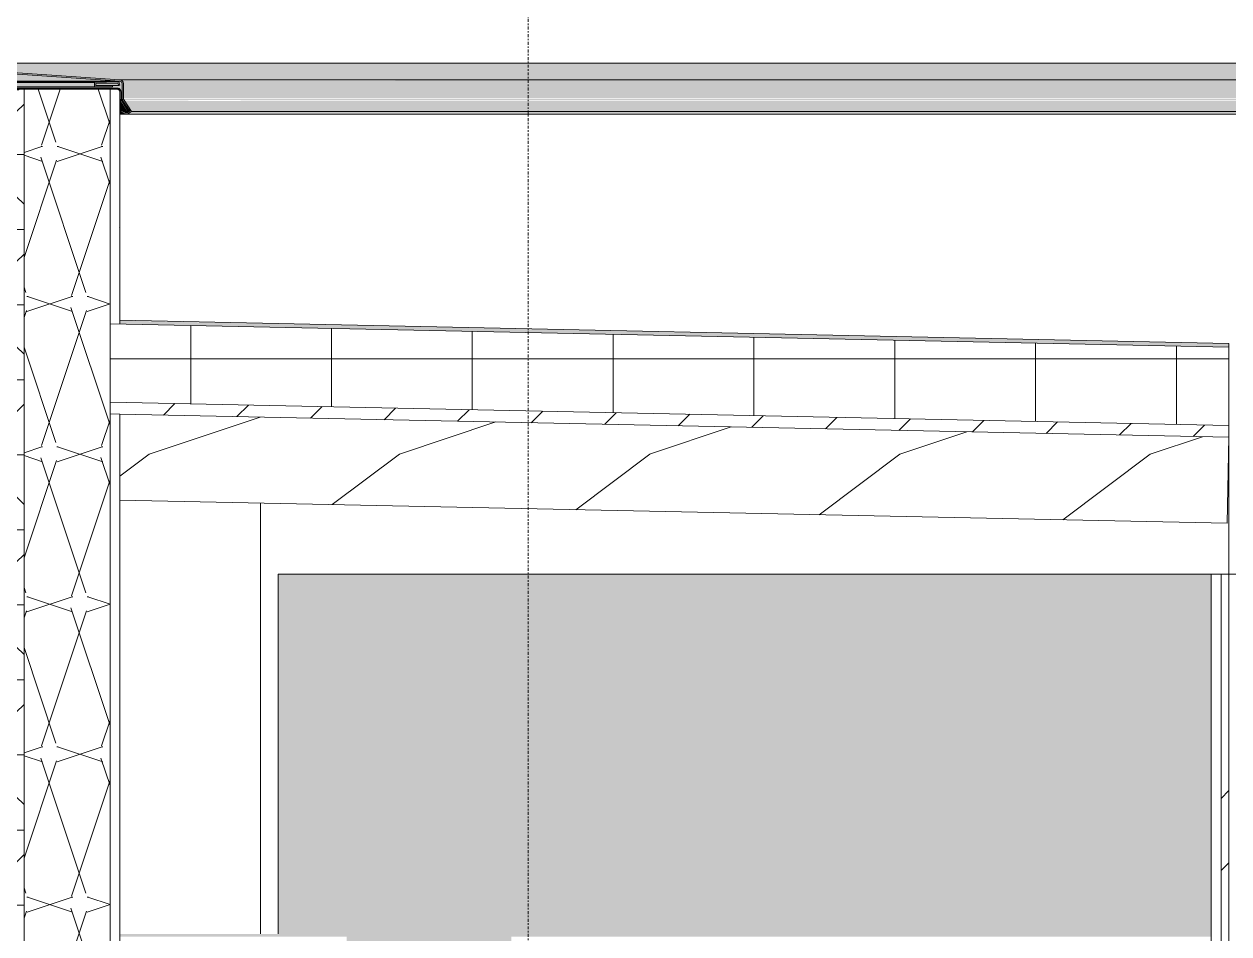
# Model space of a CAD drawing. Header units: inches. Extents: x 1718 to 6958, y -253 to 585.
# Drawn here: x 3404.2 to 3481.2, y 374 to 432.2 of the extents above; entities that cross this region are included whole.
import ezdxf

# ---------------------------------------------------------------- set-up
doc = ezdxf.new("R2010")
doc.units = ezdxf.units.IN
doc.header["$MEASUREMENT"] = 0
doc.linetypes.add('Dash Dot 3_16_', pattern=[0.3125, 0.1875, -0.0625, 0, -0.0625])
for name, color, linetype, lineweight in [('0-1', 7, 'Continuous', 5), ('0-2', 250, 'Continuous', 9), ('A-ANNO-SYMB-1', 150, 'Dash Dot 3_16_', 9), ('A-FLOR-5', 192, 'Continuous', 5), ('A-FLOR-6', 192, 'Continuous', 9), ('A-FLOR-MCUT', 51, 'Continuous', 13), ('A-FLOR-PATT-1', 252, 'Continuous', 9), ('A-ROOF-2', 132, 'Continuous', 9), ('A-WALL', 113, 'Continuous', 13), ('A-WALL-5', 7, 'Continuous', 13), ('A-WALL-7', 113, 'Continuous', 9), ('A-WALL-PATT-1', 252, 'Continuous', 9), ('I-WALL-1', 10, 'Continuous', 5), ('I-WALL-3', 250, 'Continuous', 9), ('S-BEAM-1', 57, 'Continuous', 9), ('S-BEAM-2', 250, 'Continuous', 9)]:
    doc.layers.add(name, color=color, linetype=linetype, lineweight=lineweight)
pattern_1 = [(0, (3261.815, 68.768), (30.72, 7.68), [1.267, -21.773, 1.267, -21.773, -122.88]), (0, (3261.815, 68.768), (30.72, 7.68), [-46.08, 1.267, -44.813, 1.267, -21.773, -53.76]), (0, (3261.815, 68.768), (30.72, 7.68), [-115.2, 1.267, -14.093, 1.267, -37.133]), (120, (3273.335, 72.608), (-22.01108, 22.7643), [1.267, -21.773, 1.267, -21.773, -122.88]), (120, (3273.335, 72.608), (-22.01108, 22.7643), [-46.08, 1.267, -44.813, 1.267, -21.773, -53.76]), (120, (3273.335, 72.608), (-22.01108, 22.7643), [-115.2, 1.267, -14.093, 1.267, -37.133]), (240, (3277.175, 87.968), (-8.70892, -30.4443), [1.267, -21.773, 1.267, -21.773, -122.88]), (240, (3277.175, 87.968), (-8.70892, -30.4443), [-46.08, 1.267, -44.813, 1.267, -21.773, -53.76]), (240, (3277.175, 87.968), (-8.70892, -30.4443), [-115.2, 1.267, -14.093, 1.267, -37.133])]
pattern_2 = [(0, (3261.815, 68.768), (0, 4.798), []), (315, (3261.815, 68.768), (4.798427, 0), [6.786, -6.786]), (45, (3261.815, 68.768), (4.798427, 0), [6.786, -6.786])]

# ---------------------------------------------------------------- blocks, each defined once
blk = doc.blocks.new('CTR - 1st Phase - Common Walls_rvt-1-BUILDING ELEVATION - COURTYARD - LOOKING WEST')
at = {"layer": 'A-WALL-PATT-1'}
h = blk.add_hatch(dxfattribs=at)
h.set_pattern_fill('FP_5', color=256, style=0, pattern_type=2)
h.set_pattern_definition(pattern_1)
h.paths.add_polyline_path([(3480.674, 268), (3480.674, 397), (3480.049, 397), (3480.049, 268)], flags=0)
h = blk.add_hatch(dxfattribs=at)
h.set_pattern_fill('FP_29', color=256, style=0, pattern_type=2)
h.set_pattern_definition([(45, (3261.815, 68.768), (-9.5035, 9.5035), []), (45, (3261.815, 83.168), (-9.5035, 9.5035), [])])
h.paths.add_polyline_path([(3481.174, 268), (3481.174, 397), (3480.674, 397), (3480.674, 268)], flags=0)
at = {"layer": 'I-WALL-1'}
blk.add_hatch(color=256, dxfattribs=at).paths.add_polyline_path([(3420.407, 268), (3455.524, 268), (3455.524, 356), (3480.049, 356), (3480.049, 373.075), (3435.324, 373.075), (3435.324, 373.825), (3480.049, 373.825), (3480.049, 397), (3420.407, 397), (3420.407, 373.825), (3424.789, 373.825), (3424.789, 373.075), (3420.407, 373.075), (3420.407, 287.686)], flags=0)
h = blk.add_hatch(color=256, dxfattribs=at)
h.paths.add_polyline_path([(3410.299, 268), (3420.407, 268), (3420.407, 373.075), (3410.299, 373.059), (3410.299, 271)], flags=0)
h.paths.add_polyline_path([(3410.299, 373.825), (3420.407, 373.825), (3420.407, 374), (3410.299, 374)], flags=0)
at = {"layer": 'A-WALL-5'}
blk.add_line((3480.674, 268), (3480.674, 397), dxfattribs=at)
at = {"layer": 'I-WALL-3'}
for p, q in [((3480.049, 397), (3420.407, 397)), ((3420.407, 397), (3420.407, 374)), ((3487.299, 397), (3480.049, 397)), ((3480.049, 397), (3480.049, 268))]:
    blk.add_line(p, q, dxfattribs=at)
blk = doc.blocks.new('LVL-Laminated Veneer Lumber - 4X6 S_ PINE - NO_ 1-2262213-BUILDING ELEVATION - COURTYARD - LOOKING WEST')
at = {"layer": 'S-BEAM-1'}
h = blk.add_hatch(dxfattribs=at)
h.set_pattern_fill('FP_7', color=256, style=0, pattern_type=2)
h.set_pattern_definition([(216.87, (3268.212, 84.761), (47.980943, 31.987086), [7.997, -71.971]), (206.565, (3277.808, 79.963), (-15.99371, -15.99413), [17.881, -17.881]), (198.435, (3277.808, 71.967), (-31.98674, -15.99388), [10.115, -40.461])])
h.paths.add_polyline_path([(3481.059, 400.254), (3481.173, 405.753), (3410.299, 407.229), (3410.299, 401.728), (3468.68, 400.512)], flags=0)
at = {"layer": 'S-BEAM-2'}
for p, q in [((3481.173, 405.753), (3481.059, 400.254)), ((3481.059, 400.254), (3410.299, 401.728))]:
    blk.add_line(p, q, dxfattribs=at)
blk = doc.blocks.new('CTR - 1st Phase - Structure_rvt-1-BUILDING ELEVATION - COURTYARD - LOOKING WEST')
at = {"layer": '0-2'}
blk.add_blockref('LVL-Laminated Veneer Lumber - 4X6 S_ PINE - NO_ 1-2262213-BUILDING ELEVATION - COURTYARD - LOOKING WEST', (0, 0), dxfattribs=at)
blk = doc.blocks.new('Basic Wall _ EXT - FIBER CEMENT - SMALL - 2_ XPS - ___-2145932-BUILDING ELEVATION - COURTYARD - LOOKING WEST')
at = {"layer": 'A-WALL-7'}
h = blk.add_hatch(color=256, dxfattribs=at)
h.paths.add_polyline_path([(3400.674, 424.539), (3400.674, 424.617), (3394.939, 424.617), (3394.939, 429.579), (3410.369, 428.484), (3410.423, 428.406), (3410.442, 428.262), (3410.448, 427.439), (3410.521, 427.439), (3410.478, 428.466), (3410.399, 428.551), (3410.293, 428.603), (3394.86, 429.663), (3394.86, 424.539)], flags=0)
h.paths.add_polyline_path([(3410.724, 426.415), (3410.959, 426.526), (3411.017, 426.596), (3410.561, 427.304), (3410.494, 427.261), (3410.923, 426.596), (3410.732, 426.427), (3410.726, 426.418)], flags=0)
h.paths.add_polyline_path([(3410.724, 426.415), (3410.561, 426.547), (3410.363, 426.643), (3410.363, 426.555), (3410.71, 426.418)], flags=0)
h.paths.add_polyline_path([(3410.729, 426.591), (3410.796, 426.632), (3410.407, 427.261), (3410.343, 427.222), (3410.726, 426.596)], flags=0)
h.paths.add_polyline_path([(3410.299, 427.394), (3410.374, 427.394), (3410.355, 427.873), (3410.299, 428.006), (3410.025, 428.079), (3408.952, 428.079), (3408.952, 428), (3410.299, 428), (3410.299, 427.439)], flags=0)
h.paths.add_polyline_path([(3402.914, 428), (3402.935, 428.056), (3402.858, 428.011), (3402.877, 428)], flags=0)
h.paths.add_polyline_path([(3401.42, 428), (3401.46, 428.925), (3401.534, 429.016), (3401.703, 428.992), (3402.807, 428.041), (3402.858, 428.101), (3401.703, 429.059), (3401.477, 429.074), (3401.341, 428.862), (3401.365, 428)], flags=0)
h.paths.add_polyline_path([(3409.822, 428.156), (3409.822, 428.235), (3408.748, 428.243), (3408.748, 428.365), (3410.185, 428.355), (3410.221, 428.243), (3410.293, 428.274), (3410.221, 428.466), (3408.67, 428.434), (3408.67, 428.156), (3409.674, 428.156)], flags=0)
for p, q in [((3410.301, 428.603), (3394.86, 429.663)), ((3394.86, 429.663), (3394.86, 424.539)), ((3394.939, 424.617), (3394.939, 429.579)), ((3394.939, 429.579), (3410.293, 428.524)), ((3401.703, 428.992), (3402.807, 428.041)), ((3402.858, 428.101), (3401.754, 429.051)), ((3401.341, 428.862), (3401.341, 427.628)), ((3401.42, 427.628), (3401.42, 428.862)), ((3410.232, 428.466), (3408.67, 428.443)), ((3408.67, 428.443), (3408.67, 428.156)), ((3408.67, 428.156), (3409.822, 428.156)), ((3408.748, 428.365), (3410.174, 428.386)), ((3408.748, 428.235), (3408.748, 428.365)), ((3409.822, 428.235), (3408.748, 428.235)), ((3409.822, 428.156), (3409.822, 428.235)), ((3410.174, 428.386), (3410.221, 428.243)), ((3410.221, 428.243), (3410.296, 428.267)), ((3410.296, 428.267), (3410.232, 428.466)), ((3410.442, 428.355), (3410.442, 427.439)), ((3410.521, 427.439), (3410.521, 428.355)), ((3401.304, 427.496), (3400.895, 426.836)), ((3400.962, 426.794), (3401.371, 427.454)), ((3403.847, 428.04), (3403.022, 428.04)), ((3403.022, 427.962), (3403.847, 427.962)), ((3403.847, 427.962), (3403.847, 428.04)), ((3410.124, 428.079), (3408.952, 428.079)), ((3408.952, 428.079), (3408.952, 428)), ((3408.952, 428), (3409.674, 428)), ((3409.674, 428), (3410.124, 428)), ((3410.295, 427.829), (3410.295, 427.394)), ((3410.374, 427.394), (3410.374, 427.829)), ((3400.895, 426.836), (3400.962, 426.794)), ((3410.363, 426.643), (3410.329, 426.572)), ((3410.343, 427.222), (3410.729, 426.591)), ((3410.635, 426.511), (3410.363, 426.643)), ((3410.796, 426.632), (3410.41, 427.263)), ((3410.494, 427.261), (3410.923, 426.596)), ((3411.033, 426.572), (3410.561, 427.304)), ((3410.729, 426.591), (3410.796, 426.632)), ((3410.923, 426.596), (3410.801, 426.52)), ((3410.329, 426.572), (3410.601, 426.44)), ((3410.843, 426.453), (3411.033, 426.572)), ((3394.86, 424.539), (3401.42, 424.539)), ((3401.42, 424.617), (3394.939, 424.617)), ((3401.42, 424.539), (3401.42, 424.617))]:
    blk.add_line(p, q, dxfattribs=at)
for centre, radius, start, end in [((3401.591, 428.862), 0.25, 49.27712, 180), ((3401.591, 428.862), 0.171, 49.27712, 180), ((3410.271, 428.355), 0.171, 0, 82.44565), ((3410.271, 428.355), 0.25, 0, 83.07047), ((3401.091, 427.628), 0.25, 328.2381, 0), ((3401.091, 427.628), 0.329, 328.2381, 0), ((3403.022, 428.29), 0.329, 229.27712, 270), ((3403.022, 428.29), 0.25, 229.27712, 270), ((3410.124, 427.829), 0.25, 0, 90), ((3410.124, 427.829), 0.171, 0, 90), ((3410.624, 427.394), 0.329, 180, 211.4324), ((3410.624, 427.394), 0.25, 180, 211.4324), ((3410.771, 427.439), 0.329, 180, 212.82601), ((3410.771, 427.439), 0.25, 180, 212.82601), ((3410.71, 426.665), 0.25, 244.17451, 302.01054), ((3410.71, 426.665), 0.171, 244.17451, 302.01054)]:
    blk.add_arc(centre, radius, start, end, dxfattribs=at)
blk = doc.blocks.new('Basic Wall _ EXT - FIBER CEMENT - SMALL - ___-2145933-BUILDING ELEVATION - COURTYARD - LOOKING WEST')
at = {"layer": 'A-WALL-7'}
h = blk.add_hatch(color=256, dxfattribs=at)
h.paths.add_polyline_path([(3410.293, 428.524), (3394.939, 429.579), (3394.939, 429.112), (3401.626, 429.07), (3401.793, 429.018), (3402.366, 428.524), (3410.025, 428.524)], flags=0)
h.paths.add_polyline_path([(3401.409, 429.033), (3401.477, 429.074), (3401.41, 429.034)], flags=0)
for points in [[(3410.293, 428.355), (3410.427, 428.395), (3410.348, 428.495), (3410.221, 428.524), (3402.401, 428.495), (3402.434, 428.466), (3410.242, 428.434), (3410.267, 428.355)], [(3408.67, 428.156), (3408.67, 428.443), (3402.461, 428.443), (3402.858, 428.156), (3405.836, 428.156)], [(3410.442, 427.439), (3410.399, 428.355), (3410.267, 428.355), (3410.279, 428.262), (3410.124, 428.243), (3409.822, 428.235), (3409.822, 428.156), (3402.807, 428.145), (3402.858, 428.079), (3410.221, 428.039), (3410.303, 428), (3410.374, 427.756), (3410.374, 427.439)], [(3410.174, 428.243), (3410.213, 428.267), (3410.174, 428.386), (3408.748, 428.355), (3408.756, 428.243), (3410.025, 428.243)], [(3410.412, 427.261), (3410.472, 427.304), (3410.374, 427.439), (3410.374, 427.394), (3410.299, 427.351), (3410.343, 427.261), (3410.41, 427.263)], [(3410.47, 426.591), (3410.726, 426.596), (3410.299, 427.222), (3410.329, 426.643), (3410.442, 426.605), (3410.459, 426.596)], [(3410.299, 426.572), (3410.343, 426.602), (3410.329, 426.643), (3410.299, 426.643), (3410.299, 426.586)], [(3410.843, 426.596), (3410.923, 426.596), (3410.494, 427.261), (3410.435, 427.222), (3410.787, 426.627), (3410.801, 426.596)], [(3410.801, 426.52), (3410.843, 426.596), (3410.509, 426.572), (3410.64, 426.52), (3410.762, 426.52)], [(3410.363, 426.44), (3410.601, 426.44), (3410.299, 426.572), (3410.329, 426.44)]]:
    blk.add_hatch(color=256, dxfattribs=at).paths.add_polyline_path(points, flags=0)
for p, q in [((3402.366, 428.524), (3410.293, 428.524)), ((3402.434, 428.466), (3410.232, 428.466)), ((3402.461, 428.443), (3408.67, 428.443)), ((3402.794, 428.156), (3408.67, 428.156)), ((3408.745, 428.243), (3410.221, 428.243)), ((3402.839, 428.079), (3408.952, 428.079)), ((3410.299, 426.643), (3410.363, 426.643)), ((3410.47, 426.591), (3410.729, 426.591)), ((3410.738, 426.596), (3410.923, 426.596)), ((3410.299, 426.415), (3410.71, 426.415))]:
    blk.add_line(p, q, dxfattribs=at)
at = {"layer": 'A-WALL-7', "flags": 128}
for points in [[(3410.521, 428.355), (3410.513, 428.414), (3410.492, 428.471), (3410.458, 428.52), (3410.413, 428.56), (3410.359, 428.588), (3410.301, 428.603)], [(3410.374, 427.829), (3410.365, 427.893), (3410.34, 427.954), (3410.3, 428.006), (3410.249, 428.045), (3410.188, 428.07), (3410.124, 428.079)], [(3410.41, 427.263), (3410.39, 427.304), (3410.378, 427.348), (3410.374, 427.394)], [(3410.442, 427.439), (3410.448, 427.377), (3410.466, 427.317), (3410.494, 427.261)], [(3410.561, 427.304), (3410.539, 427.346), (3410.525, 427.392), (3410.521, 427.439)], [(3410.3, 427.334), (3410.317, 427.276), (3410.343, 427.222)], [(3410.601, 426.44), (3410.661, 426.42), (3410.71, 426.415)], [(3410.762, 426.502), (3410.719, 426.494), (3410.676, 426.497)], [(3410.724, 426.415), (3410.785, 426.427), (3410.843, 426.453)]]:
    blk.add_lwpolyline(points, dxfattribs=at)
blk = doc.blocks.new('Basic Wall _ EXT - FIBER CEMENT - SMALL - ___-2145937-BUILDING ELEVATION - COURTYARD - LOOKING WEST')
at = {"layer": 'A-WALL-7'}
for points in [[(3627.886, 428.603), (3851.854, 428.603), (3867.208, 429.663), (3394.94, 429.658), (3410.458, 428.603), (3623.696, 428.603)], [(3851.627, 428.355), (3851.69, 428.52), (3851.735, 428.603), (3410.382, 428.56), (3410.478, 428.466), (3410.521, 428.355), (3849.936, 428.355)], [(3502.197, 427.439), (3851.627, 427.439), (3851.627, 428.355), (3410.521, 428.355), (3410.521, 427.439), (3498.008, 427.439)], [(3411.033, 427.304), (3851.609, 427.346), (3851.609, 427.439), (3410.445, 427.404), (3410.494, 427.304), (3410.923, 427.304)], [(3410.724, 426.415), (3410.724, 426.453), (3410.721, 426.418)]]:
    blk.add_hatch(color=256, dxfattribs=at).paths.add_polyline_path(points, flags=0)
h = blk.add_hatch(color=256, dxfattribs=at)
h.paths.add_polyline_path([(3636.265, 426.572), (3851.13, 426.596), (3851.587, 427.304), (3410.588, 427.261), (3411.033, 426.572), (3632.076, 426.572)], flags=0)
h.paths.add_polyline_path([(3410.494, 427.261), (3410.494, 427.304), (3410.493, 427.263)], flags=0)
h = blk.add_hatch(color=256, dxfattribs=at)
h.paths.add_polyline_path([(3411.033, 426.453), (3851.305, 426.453), (3851.115, 426.572), (3411.033, 426.572), (3410.923, 426.453)], flags=0)
h.paths.add_polyline_path([(3410.751, 426.453), (3410.729, 426.496), (3410.729, 426.453)], flags=0)
for p, q in [((3867.288, 429.663), (3394.86, 429.663)), ((3410.301, 428.603), (3851.847, 428.603)), ((3410.724, 426.415), (3851.437, 426.415)), ((3411.033, 426.572), (3851.115, 426.572))]:
    blk.add_line(p, q, dxfattribs=at)

msp = doc.modelspace()

# ---------------------------------------------------------------- hatches: boundary and pattern name
at = {"layer": 'A-FLOR-5'}
msp.add_hatch(color=256, dxfattribs=at).paths.add_polyline_path([(3481.174, 411.504), (3481.174, 411.754), (3410.299, 413.213), (3410.299, 412.981), (3477.52, 411.58)], flags=0)
at = {"layer": 'A-FLOR-PATT-1'}
h = msp.add_hatch(dxfattribs=at)
h.set_pattern_fill('FP_9', color=256, style=0, pattern_type=2)
h.set_pattern_definition([(0, (3261.815, 68.768), (0, 9), []), (90, (3261.815, 68.768), (-9, 6e-16), [])])
h.paths.add_polyline_path([(3481.174, 406.503), (3481.174, 411.504), (3409.674, 412.981), (3409.674, 407.993), (3481.173, 406.503)], flags=0)
h = msp.add_hatch(dxfattribs=at)
h.set_pattern_fill('FP_4', color=256, style=0, pattern_type=2)
h.set_pattern_definition(pattern_2)
h.paths.add_polyline_path([(3481.174, 405.753), (3481.173, 406.503), (3409.674, 407.993), (3409.674, 407.242), (3481.173, 405.753)], flags=0)
at = {"layer": 'A-WALL-PATT-1'}
h = msp.add_hatch(dxfattribs=at)
h.set_pattern_fill('FP_4', color=256, style=0, pattern_type=2)
h.set_pattern_definition(pattern_2)
h.paths.add_polyline_path([(3403.674, 349.5), (3404.174, 349.5), (3404.174, 428), (3403.674, 428), (3403.674, 358.157)], flags=0)
h = msp.add_hatch(dxfattribs=at)
h.set_pattern_fill('FP_1', color=256, style=0, pattern_type=2)
h.set_pattern_definition([(161.57, (3262.295, 69.248), (-3.8399538, -1.54e-05), [0, -27.322, 3.034, 0]), (18.43, (3261.335, 69.248), (-3.8399538, 1.54e-05), [0, -27.322, 3.034, 0]), (108.43, (3262.295, 69.248), (1.919622, -9.6005246), [9.106, -21.25]), (71.57, (3261.335, 69.248), (1.919622, 9.6005246), [9.106, -21.25])])
h.paths.add_polyline_path([(3404.174, 349.5), (3409.674, 349.5), (3409.674, 428), (3404.174, 428), (3404.174, 350)], flags=0)
h = msp.add_hatch(dxfattribs=at)
h.set_pattern_fill('FP_5', color=256, style=0, pattern_type=2)
h.set_pattern_definition(pattern_1)
h.paths.add_polyline_path([(3409.674, 349.5), (3410.299, 349.5), (3410.299, 407.229), (3409.674, 407.236), (3409.674, 358.041)], flags=0)
h.paths.add_polyline_path([(3410.299, 412.981), (3410.272, 428), (3409.674, 427.977), (3409.674, 412.994)], flags=0)

# ---------------------------------------------------------------- linework, layer by layer
at = {"layer": 'A-ANNO-SYMB-1'}
msp.add_line((3436.384, -164.88), (3436.384, 439.094), dxfattribs=at)
at = {"layer": 'A-FLOR-6'}
for p, q in [((3481.174, 411.754), (3410.299, 413.231)), ((3481.174, 405.753), (3481.174, 411.754)), ((3410.299, 407.229), (3481.174, 405.753))]:
    msp.add_line(p, q, dxfattribs=at)
at = {"layer": 'A-FLOR-MCUT'}
for p, q in [((3481.174, 411.504), (3409.674, 412.994)), ((3481.174, 406.503), (3409.674, 407.993))]:
    msp.add_line(p, q, dxfattribs=at)
at = {"layer": 'A-ROOF-2'}
for p, q in [((3481.174, 405.753), (3481.174, 372.875)), ((3419.282, 401.541), (3419.282, 374))]:
    msp.add_line(p, q, dxfattribs=at)
at = {"layer": 'A-WALL'}
for p, q in [((3404.174, 428), (3404.174, 348)), ((3409.674, 428), (3409.674, 348)), ((3410.299, 412.981), (3410.299, 413.231)), ((3410.299, 407.229), (3409.674, 407.242))]:
    msp.add_line(p, q, dxfattribs=at)
at = {"layer": 'A-WALL-7'}
for p, q in [((3410.299, 428), (3400.674, 428)), ((3410.299, 413.231), (3410.299, 428)), ((3410.299, 136), (3410.299, 407.229))]:
    msp.add_line(p, q, dxfattribs=at)

# ---------------------------------------------------------------- block references
at = {"layer": '0-1'}
for name in ['CTR - 1st Phase - Structure_rvt-1-BUILDING ELEVATION - COURTYARD - LOOKING WEST', 'CTR - 1st Phase - Common Walls_rvt-1-BUILDING ELEVATION - COURTYARD - LOOKING WEST']:
    msp.add_blockref(name, (0, 0), dxfattribs=at)
at = {"layer": 'A-WALL-7'}
for name in ['Basic Wall _ EXT - FIBER CEMENT - SMALL - ___-2145933-BUILDING ELEVATION - COURTYARD - LOOKING WEST', 'Basic Wall _ EXT - FIBER CEMENT - SMALL - 2_ XPS - ___-2145932-BUILDING ELEVATION - COURTYARD - LOOKING WEST', 'Basic Wall _ EXT - FIBER CEMENT - SMALL - ___-2145937-BUILDING ELEVATION - COURTYARD - LOOKING WEST']:
    msp.add_blockref(name, (0, 0), dxfattribs=at)

doc.saveas('drawing.dxf')
